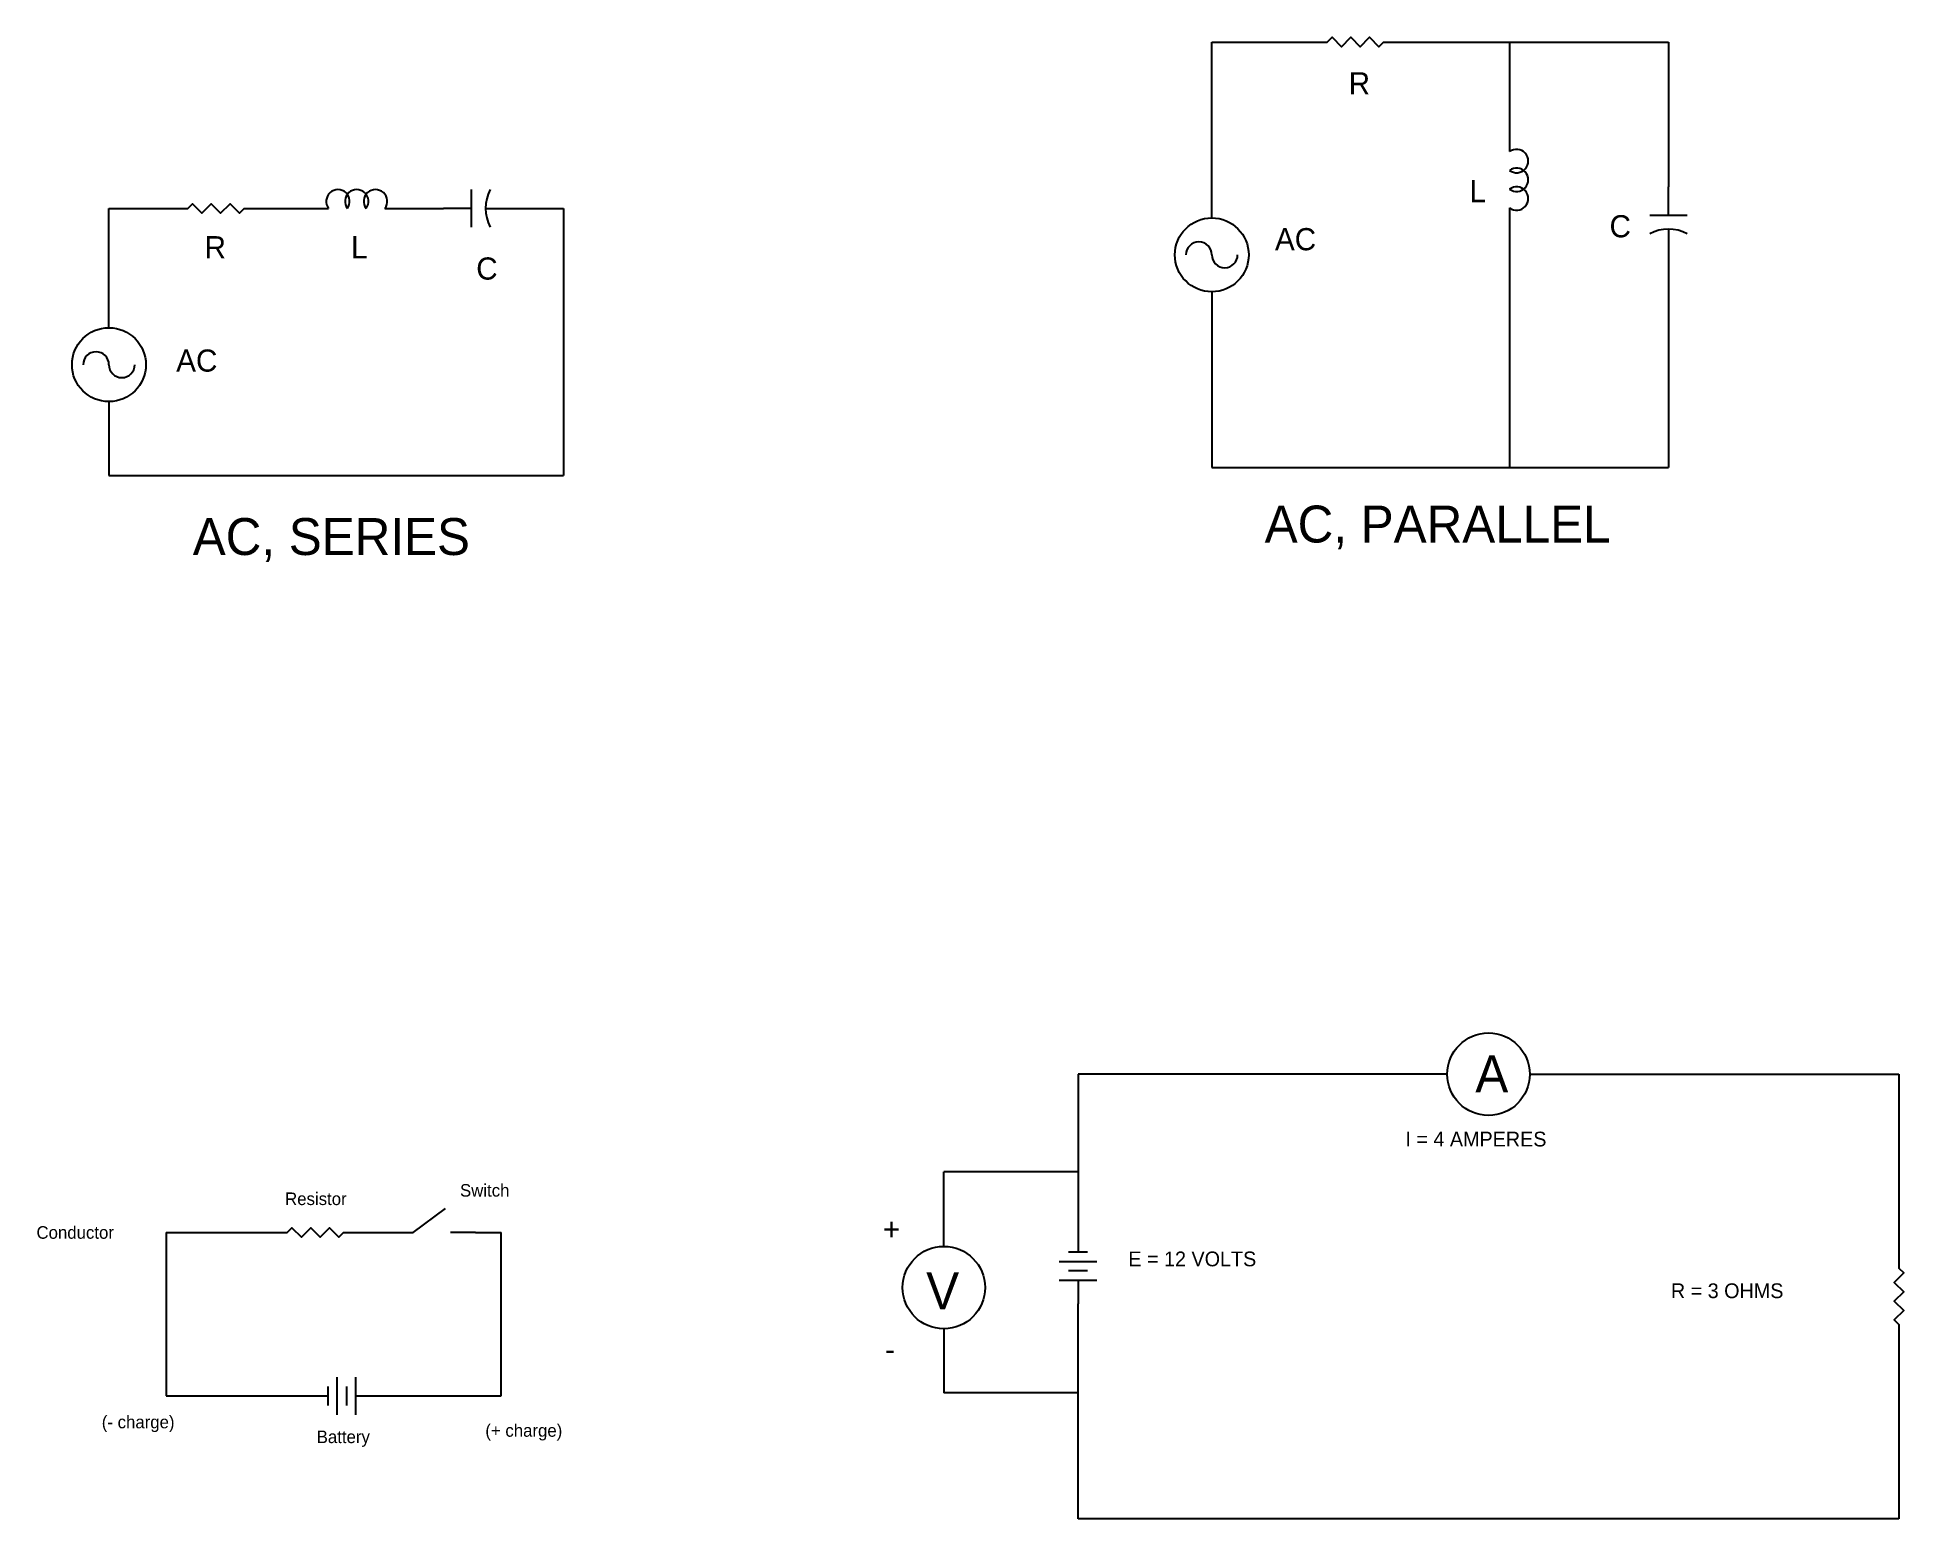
# Model space of a CAD drawing. Header units: millimetres. Extents: x 815 to 3342, y 2815 to 4820.
import ezdxf

# ---------------------------------------------------------------- set-up
doc = ezdxf.new("R2010")
doc.units = ezdxf.units.MM

# ---------------------------------------------------------------- blocks, each defined once
blk = doc.blocks.new('Resistor')
at = {"color": 7}
blk.add_lwpolyline([(0, 0), (0.05, 0), (0.075, 0.025), (0.125, -0.025), (0.175, 0.025), (0.225, -0.025), (0.275, 0.025), (0.325, -0.025), (0.35, 0), (0.4, 0)], dxfattribs=at)
blk = doc.blocks.new('Inductor')
at = {"color": 7}
for p, q in [((0, 0), (0.05, 0)), ((0.35, 0), (0.4, 0))]:
    blk.add_line(p, q, dxfattribs=at)
for centre in [(0.1, 0.0375), (0.2, 0.0375), (0.3, 0.0375)]:
    blk.add_arc(centre, 0.0625, 323.1301, 216.8699, dxfattribs=at)
blk = doc.blocks.new('Capacitor')
at = {"color": 7}
for p, q in [((0.15, -0.1), (0.15, 0.1)), ((0.15, 0), (0, 0)), ((0.225, 0), (0.4, 0))]:
    blk.add_line(p, q, dxfattribs=at)
blk.add_arc((0.4375, 0), 0.2125, 151.9275, 208.0725, dxfattribs=at)
blk = doc.blocks.new('Battery')
at = {"color": 7}
for p, q in [((0.175, -0.1), (0.175, 0.1)), ((0.275, -0.1), (0.275, 0.1)), ((0, 0), (0.125, 0)), ((0.125, 0.05), (0.125, -0.05)), ((0.225, 0.05), (0.225, -0.05)), ((0.275, 0), (0.4, 0))]:
    blk.add_line(p, q, dxfattribs=at)

msp = doc.modelspace()

# ---------------------------------------------------------------- linework, layer by layer
for p, q in [((2405, 4575.6), (2405, 4813.7)), ((2405, 4813.7), (2548.7, 4813.7)), ((2650.3, 4813.7), (2808.1, 4813.7)), ((2808.1, 4813.7), (2808.1, 4678)), ((2808.1, 4813.7), (3023.3, 4813.7)), ((3023.3, 4813.7), (3023.3, 4617.6)), ((911.8, 4526.9), (911.8, 4588.5)), ((911.8, 4588.5), (1005.9, 4588.5)), ((1107.5, 4588.5), (1162.8, 4588.5)), ((1162.8, 4588.5), (1196.5, 4588.5)), ((1298.1, 4588.5), (1349.5, 4588.5)), ((1349.5, 4588.5), (1364.6, 4588.5)), ((1466.2, 4588.5), (1527.1, 4588.5)), ((1527.1, 4588.5), (1527.1, 4226.9)), ((2808.1, 4576.4), (2808.1, 4252.7)), ((911.8, 4426.9), (911.8, 4526.9)), ((3023.3, 4516), (3023.3, 4259.8)), ((2405, 4475.6), (2405, 4237.6)), ((911.8, 4326.9), (911.8, 4226.9)), ((2808.1, 4252.7), (2808.1, 4237.6)), ((3023.3, 4259.8), (3023.3, 4237.6)), ((911.8, 4226.9), (1527.1, 4226.9)), ((2405, 4237.6), (3023.3, 4237.6)), ((2723.9, 3416.5), (2223.9, 3416.5)), ((2223.9, 3416.5), (2223.9, 3207.5)), ((2835.4, 3416.5), (3335.4, 3416.5)), ((3335.4, 3416.5), (3335.4, 3166.5)), ((2042.2, 3183.5), (2042.2, 3284.5)), ((2223.9, 3284.5), (2042.2, 3284.5)), ((1323.8, 3202.4), (1367.4, 3234.8)), ((989.2, 3202.4), (1140.6, 3202.4)), ((989.2, 3202.4), (989.2, 2981)), ((1242.2, 3202.4), (1323.8, 3202.4)), ((1408.3, 3202.4), (1374.2, 3202.4)), ((1408.3, 3202.4), (1443, 3202.4)), ((1443, 2981), (1443, 3202.4)), ((2223.9, 2814.9), (2223.9, 3105.9)), ((2042.2, 3072), (2042.2, 2985.1)), ((3335.4, 3064.9), (3335.4, 2814.9)), ((2223.9, 2985.1), (2042.2, 2985.1)), ((989.2, 2981), (1176.4, 2981)), ((1278, 2981), (1408.3, 2981)), ((1408.3, 2981), (1443, 2981)), ((3335.4, 2814.9), (2223.9, 2814.9))]:
    msp.add_line(p, q)
for centre, radius in [((2405, 4525.6), 50), ((911.8, 4376.9), 50), ((2779.6, 3416.5), 55.8), ((2042.2, 3127.7), 55.8)]:
    msp.add_circle(centre, radius)
for centre, start, end in [((2387.5, 4525.6), 0, 180), ((2422.5, 4525.6), 180, 0), ((894.3, 4376.9), 0, 180), ((929.3, 4376.9), 180, 0)]:
    msp.add_arc(centre, 17.5, start, end)

# ---------------------------------------------------------------- block references
at = {"xscale": 254, "yscale": 254, "zscale": 254}
for name, p in [('Resistor', (2548.7, 4813.7)), ('Inductor', (1196.5, 4588.5)), ('Capacitor', (1364.6, 4588.5)), ('Resistor', (1005.9, 4588.5)), ('Resistor', (1140.6, 3202.4)), ('Battery', (1176.4, 2981))]:
    msp.add_blockref(name, p, dxfattribs=at)
at = {"xscale": 254, "yscale": 254, "zscale": 254, "rotation": 270}
for name, p in [('Inductor', (2808.1, 4678)), ('Capacitor', (3023.3, 4617.6)), ('Battery', (2223.9, 3207.5)), ('Resistor', (3335.4, 3166.5))]:
    msp.add_blockref(name, p, dxfattribs=at)

# ---------------------------------------------------------------- texts
at = {"attachment_point": 1}
for s, insert, char_height, width in [('R', (2590.3, 4772.8), 30, 156.908), ('L', (2753.9, 4626.8), 30, 54.205), ('C', (2943.5, 4579.3), 30, 73.564), ('R', (1041.3, 4550.9), 30, 156.908), ('L', (1239.6, 4550.9), 30, 54.205), ('AC', (2490.5, 4561.8), 30, 94.145), ('C', (1409.1, 4522.1), 30, 73.564), ('AC', (1002.9, 4397.5), 30, 94.145), ('AC, SERIES', (1025.3, 4169.3), 50, 409.398), ('AC, PARALLEL', (2476.6, 4186.2), 50, 473.366), ('I = 4 AMPERES', (2667.1, 3338.7), 20, 293.846), ('Switch', (1387.1, 3267.8), 17, 202.554), ('Resistor', (1150.3, 3256.4), 17, 174.025), ('Conductor', (813.7, 3210.8), 17, 222.524), ('+', (1959.6, 3221.8), 30, 88.439), ('E = 12 VOLTS', (2292, 3176.5), 20, 188.29), ('V', (2018.3, 3148.2), 50, 9.147), ('R = 3 OHMS', (3026.6, 3133.4), 20, 271.023), ('-', (1962.5, 3059.2), 30, 116.968), ('(- charge)', (902.1, 2954.2), 17, 171.172), ('Battery', (1193.1, 2934.2), 17, 159.761), ('(+ charge)', (1421.4, 2942.8), 17, 196.848)]:
    msp.add_mtext(s, dxfattribs=dict(at, insert=insert, char_height=char_height, width=width))
at = {"insert": (2761.8, 3442), "char_height": 50, "attachment_point": 1}
msp.add_mtext('A', dxfattribs=at)

doc.saveas('drawing.dxf')
